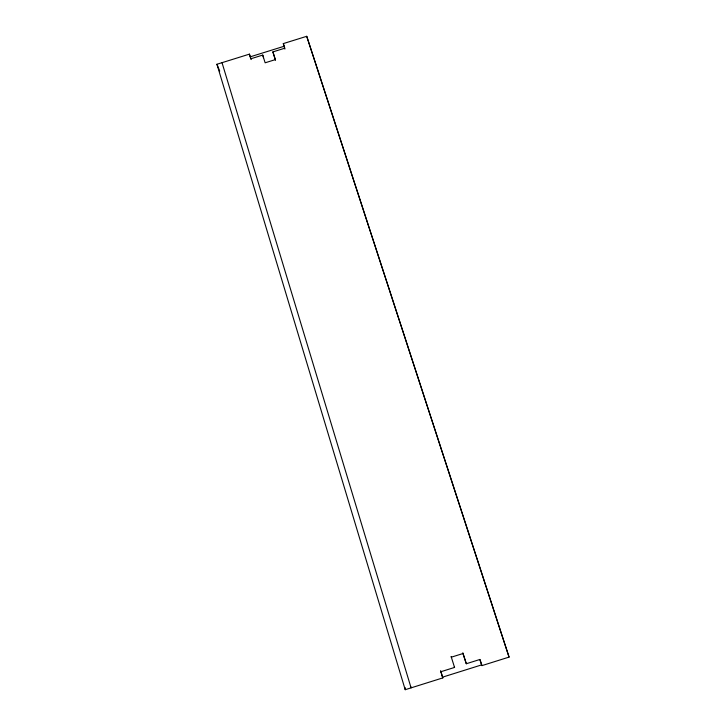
<?xml version="1.0" encoding="UTF-8"?>
<svg xmlns="http://www.w3.org/2000/svg" width="726" height="726" viewBox="0 0 726 726"><rect width="100%" height="100%" fill="white"/><g stroke="black" fill="none" stroke-linecap="round" stroke-linejoin="round"><path stroke-width="1.09" d="M411.116 687.023L411.088 687.858L222.02 62.672M442.778 677.912L440.7 670.996L442.778 677.912L405.208 689.7L405.353 687.803M284.882 49.059L283.303 43.596L306.735 36.3L509.062 657.103L481.964 665.606L479.995 659.444L466.301 663.745L463.061 653.5L451.345 657.175L451.127 656.54L454.558 667.43L440.863 671.731M442.606 677.14L481.556 664.916L481.964 665.606M405.208 689.7L216.938 64.26L249.417 54.141L251.16 59.559M250.307 56.8L284.011 46.301M283.303 43.596L284.774 48.206L272.903 51.9L275.345 59.623L265.144 62.799L262.73 55.076L250.851 58.77L249.417 54.141M509.062 657.103L306.735 36.3M463.061 653.5L462.771 652.883L466.301 663.745M216.938 64.26L219.724 71.121M454.322 666.722L454.558 667.43M479.931 659.816L481.556 664.916M275.481 60.331L272.903 51.9M262.73 55.076L263.538 57.726"/></g></svg>
